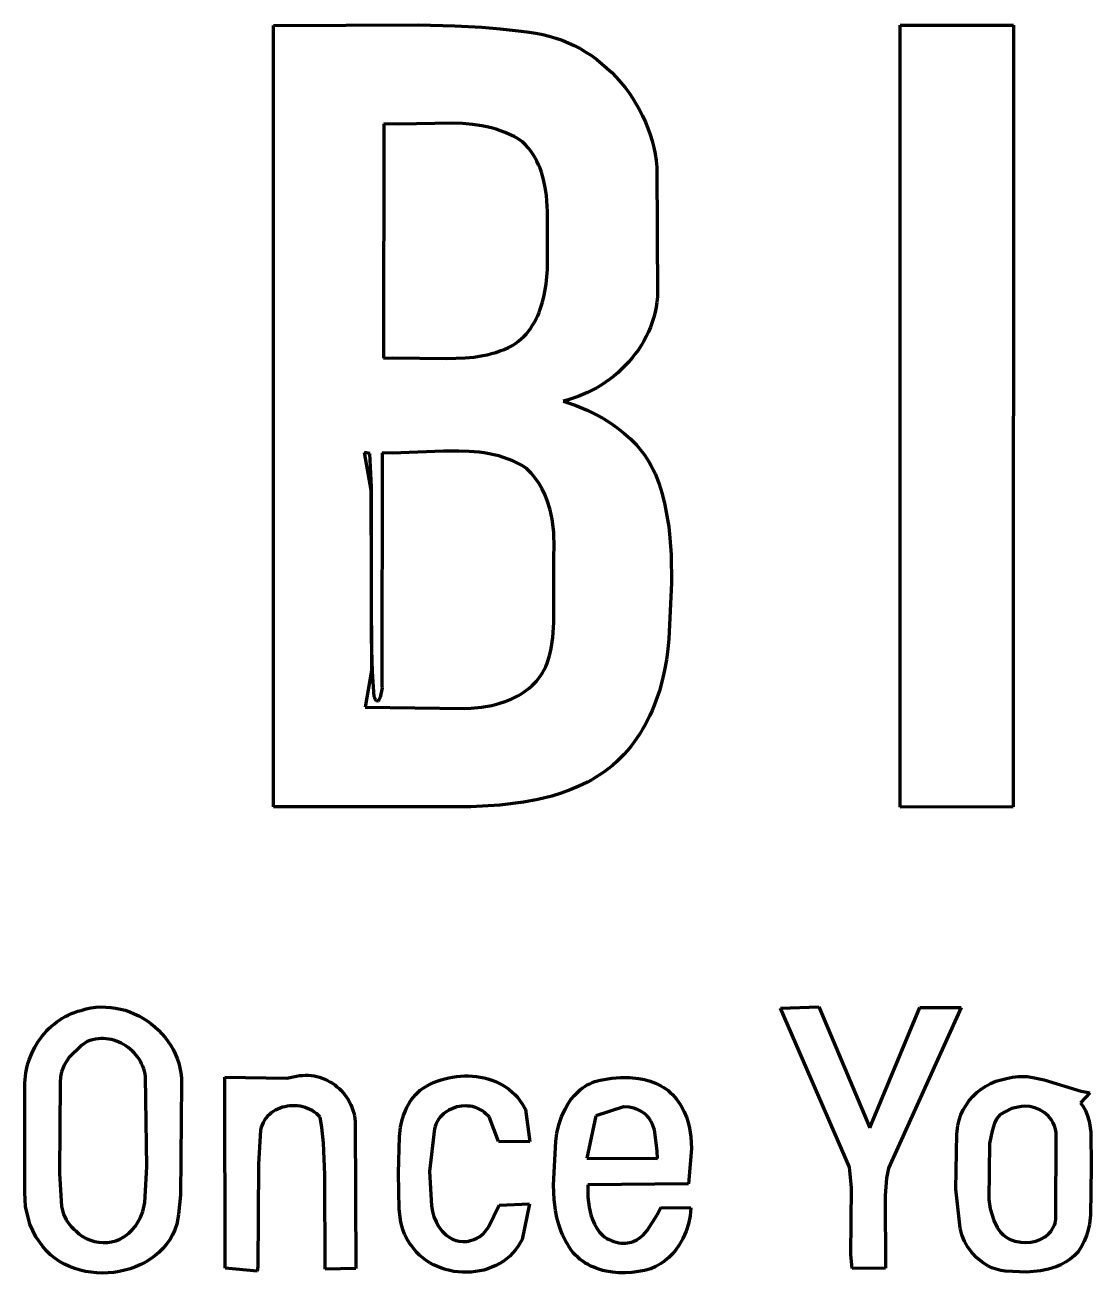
# Model space of a CAD drawing. Header units: millimetres. Extents: x 1.8 to 12.3, y 3.3 to 11.8.
# Drawn here: x 1.802 to 4.1, y 3.368 to 6.058 of the extents above; entities that cross this region are included whole.
import ezdxf

# ---------------------------------------------------------------- set-up
doc = ezdxf.new("R2010")
doc.units = ezdxf.units.MM
doc.layers.add('color#02a5d1ff', color=7, linetype='CONTINUOUS', lineweight=100)

msp = doc.modelspace()

# ---------------------------------------------------------------- linework, layer by layer
at = {"layer": 'color#02a5d1ff'}
for p, q in [((2.3382, 4.3728), (2.3384, 6.0562)), ((2.3384, 6.0562), (2.6511, 6.0577)), ((2.6511, 6.0577), (2.7292, 6.0561)), ((2.7292, 6.0561), (2.7876, 6.053)), ((2.7876, 6.053), (2.8265, 6.0497)), ((3.689, 4.3723), (3.6893, 6.0574)), ((3.6893, 6.0574), (3.933, 6.057)), ((3.933, 6.057), (3.9326, 4.3729)), ((2.8265, 6.0497), (2.8653, 6.0453)), ((2.8653, 6.0453), (2.8846, 6.0427)), ((2.8846, 6.0427), (2.904, 6.0397)), ((2.904, 6.0397), (2.9184, 6.0371)), ((2.9184, 6.0371), (2.9325, 6.0337)), ((2.9325, 6.0337), (2.9464, 6.0296)), ((2.9464, 6.0296), (2.9601, 6.0248)), ((2.9601, 6.0248), (2.9734, 6.0194)), ((2.9734, 6.0194), (2.9864, 6.0133)), ((2.9864, 6.0133), (2.9991, 6.0067)), ((2.9991, 6.0067), (3.0114, 5.9994)), ((3.0114, 5.9994), (3.0234, 5.9916)), ((3.0234, 5.9916), (3.035, 5.9832)), ((3.035, 5.9832), (3.0462, 5.9743)), ((3.0462, 5.9743), (3.057, 5.9649)), ((3.057, 5.9649), (3.0674, 5.955)), ((3.0674, 5.955), (3.0774, 5.9447)), ((3.0774, 5.9447), (3.0869, 5.9339)), ((3.0869, 5.9339), (3.096, 5.9228)), ((3.096, 5.9228), (3.1046, 5.9112)), ((3.1046, 5.9112), (3.1126, 5.8993)), ((3.1126, 5.8993), (3.1202, 5.8871)), ((3.1202, 5.8871), (3.1273, 5.8745)), ((3.1273, 5.8745), (3.1338, 5.8617)), ((2.5762, 5.8443), (2.5756, 5.3397)), ((2.6074, 5.8437), (2.5762, 5.8443)), ((2.7246, 5.8459), (2.6074, 5.8437)), ((2.7458, 5.8451), (2.7246, 5.8459)), ((2.7668, 5.8433), (2.7458, 5.8451)), ((2.7771, 5.842), (2.7668, 5.8433)), ((2.7875, 5.8404), (2.7771, 5.842)), ((2.7977, 5.8384), (2.7875, 5.8404)), ((2.8078, 5.836), (2.7977, 5.8384)), ((3.1338, 5.8617), (3.1398, 5.8485)), ((3.1398, 5.8485), (3.1451, 5.8352)), ((2.8178, 5.8332), (2.8078, 5.836)), ((2.8277, 5.8299), (2.8178, 5.8332)), ((2.8374, 5.8262), (2.8277, 5.8299)), ((2.8471, 5.822), (2.8374, 5.8262)), ((2.8566, 5.8173), (2.8471, 5.822)), ((2.8659, 5.812), (2.8566, 5.8173)), ((2.8751, 5.8061), (2.8659, 5.812)), ((3.1451, 5.8352), (3.15, 5.8216)), ((3.15, 5.8216), (3.1542, 5.8078)), ((2.8815, 5.7997), (2.8751, 5.8061)), ((2.8873, 5.793), (2.8815, 5.7997)), ((2.8927, 5.7861), (2.8873, 5.793)), ((2.8975, 5.779), (2.8927, 5.7861)), ((3.1542, 5.8078), (3.1578, 5.7938)), ((3.1578, 5.7938), (3.1607, 5.7797)), ((2.902, 5.7717), (2.8975, 5.779)), ((2.906, 5.7643), (2.902, 5.7717)), ((2.9096, 5.7566), (2.906, 5.7643)), ((2.9128, 5.7488), (2.9096, 5.7566)), ((3.1607, 5.7797), (3.163, 5.7655)), ((3.163, 5.7655), (3.1647, 5.7511)), ((2.9156, 5.7408), (2.9128, 5.7488)), ((2.9181, 5.7327), (2.9156, 5.7408)), ((2.9203, 5.7245), (2.9181, 5.7327)), ((3.1647, 5.7511), (3.1658, 5.472)), ((2.9238, 5.7077), (2.9203, 5.7245)), ((2.9263, 5.6905), (2.9238, 5.7077)), ((2.9288, 5.6555), (2.9263, 5.6905)), ((2.9291, 5.5689), (2.9288, 5.6555)), ((2.9286, 5.5306), (2.9291, 5.5689)), ((2.9257, 5.4991), (2.9286, 5.5306)), ((2.9217, 5.4757), (2.9257, 5.4991)), ((2.9133, 5.4454), (2.918, 5.4604)), ((2.918, 5.4604), (2.9217, 5.4757)), ((3.1646, 5.4607), (3.1629, 5.4495)), ((3.1658, 5.472), (3.1646, 5.4607)), ((2.9076, 5.4311), (2.9106, 5.4382)), ((2.9106, 5.4382), (2.9133, 5.4454)), ((3.1606, 5.4385), (3.1577, 5.4277)), ((3.1629, 5.4495), (3.1606, 5.4385)), ((2.8926, 5.4044), (2.8968, 5.4107)), ((2.8968, 5.4107), (2.9007, 5.4173)), ((2.9007, 5.4173), (2.9043, 5.4241)), ((2.9043, 5.4241), (2.9076, 5.4311)), ((3.1506, 5.4066), (3.1463, 5.3964)), ((3.1544, 5.4171), (3.1506, 5.4066)), ((3.1577, 5.4277), (3.1544, 5.4171)), ((2.8664, 5.3763), (2.8723, 5.3813)), ((2.8723, 5.3813), (2.8779, 5.3867)), ((2.8779, 5.3867), (2.8832, 5.3923)), ((2.8832, 5.3923), (2.888, 5.3982)), ((2.888, 5.3982), (2.8926, 5.4044)), ((3.1415, 5.3864), (3.1363, 5.3767)), ((3.1463, 5.3964), (3.1415, 5.3864)), ((2.8079, 5.3494), (2.8171, 5.3521)), ((2.8171, 5.3521), (2.8263, 5.3552)), ((2.8263, 5.3552), (2.8354, 5.3587)), ((2.8354, 5.3587), (2.8444, 5.3627)), ((2.8444, 5.3627), (2.8532, 5.3671)), ((2.8532, 5.3671), (2.86, 5.3715)), ((2.86, 5.3715), (2.8664, 5.3763)), ((3.1246, 5.3579), (3.1181, 5.3489)), ((3.1306, 5.3671), (3.1246, 5.3579)), ((3.1363, 5.3767), (3.1306, 5.3671)), ((2.5756, 5.3397), (2.5948, 5.3406)), ((2.5948, 5.3406), (2.7121, 5.3389)), ((2.7121, 5.3389), (2.751, 5.3402)), ((2.751, 5.3402), (2.7702, 5.3421)), ((2.7702, 5.3421), (2.7891, 5.3451)), ((2.7891, 5.3451), (2.7985, 5.3471)), ((2.7985, 5.3471), (2.8079, 5.3494)), ((3.1041, 5.3317), (3.0965, 5.3236)), ((3.1113, 5.3402), (3.1041, 5.3317)), ((3.1181, 5.3489), (3.1113, 5.3402)), ((3.0719, 5.3011), (3.0631, 5.2943)), ((3.0804, 5.3083), (3.0719, 5.3011)), ((3.0886, 5.3158), (3.0804, 5.3083)), ((3.0965, 5.3236), (3.0886, 5.3158)), ((3.0351, 5.276), (3.0253, 5.2707)), ((3.0447, 5.2818), (3.0351, 5.276)), ((3.054, 5.2879), (3.0447, 5.2818)), ((3.0631, 5.2943), (3.054, 5.2879)), ((2.9733, 5.2502), (2.9625, 5.2474)), ((2.9625, 5.2474), (2.9887, 5.2383)), ((2.9841, 5.2535), (2.9733, 5.2502)), ((2.9946, 5.2571), (2.9841, 5.2535)), ((3.005, 5.2612), (2.9946, 5.2571)), ((3.0152, 5.2658), (3.005, 5.2612)), ((3.0253, 5.2707), (3.0152, 5.2658)), ((2.9887, 5.2383), (3.0146, 5.2275)), ((3.0146, 5.2275), (3.0314, 5.2193)), ((3.0314, 5.2193), (3.0479, 5.2103)), ((3.0479, 5.2103), (3.0638, 5.2006)), ((3.0638, 5.2006), (3.079, 5.1899)), ((3.079, 5.1899), (3.0936, 5.1784)), ((3.0936, 5.1784), (3.1074, 5.1661)), ((3.1074, 5.1661), (3.1139, 5.1596)), ((2.7046, 5.139), (2.5942, 5.1349)), ((2.7378, 5.1394), (2.7046, 5.139)), ((2.7598, 5.1388), (2.7378, 5.1394)), ((2.7706, 5.138), (2.7598, 5.1388)), ((2.7814, 5.137), (2.7706, 5.138)), ((2.7922, 5.1356), (2.7814, 5.137)), ((3.1139, 5.1596), (3.1203, 5.1529)), ((3.1203, 5.1529), (3.1263, 5.1459)), ((3.1263, 5.1459), (3.1321, 5.1388)), ((3.1321, 5.1388), (3.1377, 5.1314)), ((2.5337, 5.1365), (2.5483, 5.0556)), ((2.546, 5.1344), (2.5337, 5.1365)), ((2.5491, 5.0622), (2.546, 5.1344)), ((2.5727, 5.1356), (2.5719, 4.6332)), ((2.5942, 5.1349), (2.5727, 5.1356)), ((2.8028, 5.1338), (2.7922, 5.1356)), ((2.8134, 5.1316), (2.8028, 5.1338)), ((2.8238, 5.129), (2.8134, 5.1316)), ((2.8341, 5.1259), (2.8238, 5.129)), ((2.8443, 5.1224), (2.8341, 5.1259)), ((2.8544, 5.1182), (2.8443, 5.1224)), ((2.8643, 5.1135), (2.8544, 5.1182)), ((2.8741, 5.1083), (2.8643, 5.1135)), ((3.1377, 5.1314), (3.1429, 5.1237)), ((3.1429, 5.1237), (3.1479, 5.1159)), ((3.1479, 5.1159), (3.1525, 5.1078)), ((2.8837, 5.1023), (2.8741, 5.1083)), ((2.8936, 5.0922), (2.8837, 5.1023)), ((2.9024, 5.0814), (2.8936, 5.0922)), ((3.1525, 5.1078), (3.1569, 5.0994)), ((3.1569, 5.0994), (3.1609, 5.0909)), ((3.1609, 5.0909), (3.1645, 5.082)), ((2.5491, 4.7362), (2.5491, 5.0622)), ((2.9102, 5.07), (2.9024, 5.0814)), ((2.9171, 5.0581), (2.9102, 5.07)), ((2.9231, 5.0457), (2.9171, 5.0581)), ((3.1645, 5.082), (3.1685, 5.0705)), ((3.1685, 5.0705), (3.1723, 5.059)), ((3.1723, 5.059), (3.1756, 5.0474)), ((2.5483, 5.0556), (2.5497, 4.6664)), ((2.9283, 5.0329), (2.9231, 5.0457)), ((2.9345, 5.0131), (2.9283, 5.0329)), ((3.1756, 5.0474), (3.1815, 5.0239)), ((2.939, 4.9928), (2.9345, 5.0131)), ((3.1815, 5.0239), (3.1863, 5.0003)), ((2.9426, 4.9651), (2.939, 4.9928)), ((3.1863, 5.0003), (3.19, 4.9764)), ((3.19, 4.9764), (3.1927, 4.9524)), ((2.9434, 4.9302), (2.9426, 4.9651)), ((3.1927, 4.9524), (3.1953, 4.9162)), ((2.9428, 4.9164), (2.9434, 4.9302)), ((2.9428, 4.77), (2.9428, 4.9164)), ((3.1953, 4.9162), (3.1961, 4.8555)), ((3.1961, 4.8555), (3.1903, 4.7346)), ((2.9402, 4.7377), (2.9428, 4.77)), ((2.5517, 4.6638), (2.5491, 4.7362)), ((2.9364, 4.7138), (2.9402, 4.7377)), ((3.1903, 4.7346), (3.1883, 4.7123)), ((2.9328, 4.698), (2.9364, 4.7138)), ((3.1883, 4.7123), (3.1853, 4.6898)), ((2.9251, 4.6751), (2.9281, 4.6823)), ((2.9281, 4.6823), (2.9328, 4.698)), ((3.1853, 4.6898), (3.1812, 4.6674)), ((2.5497, 4.6664), (2.5361, 4.5876)), ((2.5555, 4.6096), (2.5517, 4.6638)), ((2.9096, 4.6495), (2.914, 4.6554)), ((2.914, 4.6554), (2.918, 4.6617)), ((2.918, 4.6617), (2.9218, 4.6682)), ((2.9218, 4.6682), (2.9251, 4.6751)), ((3.1812, 4.6674), (3.1761, 4.6452)), ((2.5722, 4.6293), (2.5684, 4.6086)), ((2.5719, 4.6332), (2.5722, 4.6293)), ((2.8835, 4.6241), (2.8892, 4.6286)), ((2.8892, 4.6286), (2.8947, 4.6334)), ((2.8947, 4.6334), (2.9, 4.6384)), ((2.9, 4.6384), (2.9049, 4.6438)), ((2.9049, 4.6438), (2.9096, 4.6495)), ((3.1761, 4.6452), (3.1699, 4.6232)), ((2.5565, 4.6071), (2.5555, 4.6096)), ((2.5575, 4.605), (2.5565, 4.6071)), ((2.5585, 4.6034), (2.5575, 4.605)), ((2.5594, 4.6021), (2.5585, 4.6034)), ((2.5604, 4.6013), (2.5594, 4.6021)), ((2.5613, 4.6008), (2.5604, 4.6013)), ((2.5622, 4.6007), (2.5613, 4.6008)), ((2.564, 4.6013), (2.5622, 4.6007)), ((2.5656, 4.6029), (2.564, 4.6013)), ((2.5684, 4.6086), (2.5656, 4.6029)), ((2.8236, 4.5953), (2.8379, 4.6)), ((2.8379, 4.6), (2.8517, 4.6056)), ((2.8517, 4.6056), (2.8649, 4.6122)), ((2.8649, 4.6122), (2.8713, 4.6159)), ((2.8713, 4.6159), (2.8775, 4.6199)), ((2.8775, 4.6199), (2.8835, 4.6241)), ((3.1626, 4.6015), (3.1585, 4.5909)), ((3.1699, 4.6232), (3.1626, 4.6015)), ((2.5361, 4.5876), (2.7499, 4.585)), ((2.7499, 4.585), (2.7645, 4.5855)), ((2.7645, 4.5855), (2.7867, 4.5876)), ((2.7867, 4.5876), (2.809, 4.5916)), ((2.809, 4.5916), (2.8236, 4.5953)), ((3.1542, 4.5804), (3.1495, 4.57)), ((3.1585, 4.5909), (3.1542, 4.5804)), ((3.1392, 4.5498), (3.1336, 4.54)), ((3.1445, 4.5598), (3.1392, 4.5498)), ((3.1495, 4.57), (3.1445, 4.5598)), ((3.1215, 4.5209), (3.115, 4.5117)), ((3.1277, 4.5303), (3.1215, 4.5209)), ((3.1336, 4.54), (3.1277, 4.5303)), ((3.1009, 4.4941), (3.0934, 4.4857)), ((3.1081, 4.5028), (3.1009, 4.4941)), ((3.115, 4.5117), (3.1081, 4.5028)), ((3.0773, 4.4697), (3.0688, 4.4622)), ((3.0855, 4.4776), (3.0773, 4.4697)), ((3.0934, 4.4857), (3.0855, 4.4776)), ((3.042, 4.4423), (3.0332, 4.4367)), ((3.0506, 4.4482), (3.042, 4.4423)), ((3.0599, 4.4551), (3.0506, 4.4482)), ((3.0688, 4.4622), (3.0599, 4.4551)), ((2.9966, 4.4173), (2.9776, 4.4093)), ((3.0151, 4.4264), (2.9966, 4.4173)), ((3.0242, 4.4314), (3.0151, 4.4264)), ((3.0332, 4.4367), (3.0242, 4.4314)), ((2.9081, 4.3887), (2.8774, 4.383)), ((2.9384, 4.3962), (2.9081, 4.3887)), ((2.9581, 4.4023), (2.9384, 4.3962)), ((2.9776, 4.4093), (2.9581, 4.4023)), ((2.7638, 4.373), (2.3382, 4.3728)), ((2.8257, 4.3766), (2.7638, 4.373)), ((2.8774, 4.383), (2.8257, 4.3766)), ((3.9326, 4.3729), (3.689, 4.3723)), ((1.8959, 3.9243), (1.9025, 3.9273)), ((1.9025, 3.9273), (1.9094, 3.93)), ((1.9094, 3.93), (1.9164, 3.9323)), ((1.9164, 3.9323), (1.9235, 3.9342)), ((1.9235, 3.9342), (1.9341, 3.9373)), ((1.9341, 3.9373), (1.9448, 3.9395)), ((1.9448, 3.9395), (1.9554, 3.9409)), ((1.9554, 3.9409), (1.9661, 3.9416)), ((1.9661, 3.9416), (1.9767, 3.9415)), ((1.9767, 3.9415), (1.9873, 3.9408)), ((1.9873, 3.9408), (1.9978, 3.9393)), ((1.9978, 3.9393), (2.0081, 3.9372)), ((2.0081, 3.9372), (2.0183, 3.9344)), ((2.0183, 3.9344), (2.0283, 3.931)), ((2.0283, 3.931), (2.038, 3.927)), ((2.038, 3.927), (2.0476, 3.9225)), ((3.4309, 3.939), (3.5138, 3.9422)), ((3.5798, 3.5964), (3.4309, 3.939)), ((3.5138, 3.9422), (3.6236, 3.6813)), ((3.6236, 3.6813), (3.7315, 3.9406)), ((3.8201, 3.9404), (3.6638, 3.5943)), ((3.7315, 3.9406), (3.8201, 3.9404)), ((1.8543, 3.8952), (1.8597, 3.9002)), ((1.8597, 3.9002), (1.8652, 3.9049)), ((1.8652, 3.9049), (1.8709, 3.9093)), ((1.8709, 3.9093), (1.8769, 3.9135)), ((1.8769, 3.9135), (1.883, 3.9174)), ((1.883, 3.9174), (1.8894, 3.921)), ((1.8894, 3.921), (1.8959, 3.9243)), ((2.0476, 3.9225), (2.0568, 3.9173)), ((2.0568, 3.9173), (2.0657, 3.9117)), ((2.0657, 3.9117), (2.0743, 3.9055)), ((2.0743, 3.9055), (2.0825, 3.8988)), ((1.8311, 3.8672), (1.8397, 3.879)), ((1.8397, 3.879), (1.8443, 3.8846)), ((1.8443, 3.8846), (1.8492, 3.89)), ((1.8492, 3.89), (1.8543, 3.8952)), ((1.96, 3.8732), (1.9542, 3.8724)), ((1.9658, 3.8737), (1.96, 3.8732)), ((1.9715, 3.8737), (1.9658, 3.8737)), ((1.9773, 3.8733), (1.9715, 3.8737)), ((1.983, 3.8726), (1.9773, 3.8733)), ((2.0825, 3.8988), (2.0902, 3.8917)), ((2.0902, 3.8917), (2.0976, 3.8841)), ((2.0976, 3.8841), (2.1044, 3.8761)), ((2.1044, 3.8761), (2.1108, 3.8677)), ((1.817, 3.8415), (1.8235, 3.8547)), ((1.8235, 3.8547), (1.8311, 3.8672)), ((1.9246, 3.8586), (1.897, 3.8319)), ((1.9369, 3.8673), (1.9246, 3.8586)), ((1.9426, 3.8694), (1.9369, 3.8673)), ((1.9484, 3.8711), (1.9426, 3.8694)), ((1.9542, 3.8724), (1.9484, 3.8711)), ((1.9886, 3.8715), (1.983, 3.8726)), ((1.9941, 3.87), (1.9886, 3.8715)), ((1.9996, 3.8682), (1.9941, 3.87)), ((2.0049, 3.8661), (1.9996, 3.8682)), ((2.0101, 3.8637), (2.0049, 3.8661)), ((2.0152, 3.8609), (2.0101, 3.8637)), ((2.02, 3.8579), (2.0152, 3.8609)), ((2.0247, 3.8546), (2.02, 3.8579)), ((2.0293, 3.851), (2.0247, 3.8546)), ((2.0336, 3.8471), (2.0293, 3.851)), ((2.0376, 3.8431), (2.0336, 3.8471)), ((2.1108, 3.8677), (2.1166, 3.8589)), ((2.1166, 3.8589), (2.1219, 3.8498)), ((2.1219, 3.8498), (2.1265, 3.8403)), ((1.8075, 3.8139), (1.8094, 3.821)), ((1.8094, 3.821), (1.8117, 3.8279)), ((1.8117, 3.8279), (1.817, 3.8415)), ((1.897, 3.8319), (1.8868, 3.8159)), ((2.0415, 3.8387), (2.0376, 3.8431)), ((2.045, 3.8342), (2.0415, 3.8387)), ((2.0483, 3.8294), (2.045, 3.8342)), ((2.0513, 3.8245), (2.0483, 3.8294)), ((2.054, 3.8194), (2.0513, 3.8245)), ((2.0564, 3.814), (2.054, 3.8194)), ((2.1265, 3.8403), (2.1306, 3.8306)), ((2.1306, 3.8306), (2.1339, 3.8205)), ((2.1339, 3.8205), (2.1366, 3.8102)), ((1.8029, 3.7851), (1.8035, 3.7924)), ((1.8035, 3.7924), (1.8045, 3.7996)), ((1.8045, 3.7996), (1.8059, 3.8068)), ((1.8059, 3.8068), (1.8075, 3.8139)), ((1.8812, 3.8019), (1.8788, 3.7908)), ((1.8868, 3.8159), (1.8812, 3.8019)), ((2.0584, 3.8086), (2.0564, 3.814)), ((2.0601, 3.803), (2.0584, 3.8086)), ((2.0614, 3.7972), (2.0601, 3.803)), ((2.0623, 3.7913), (2.0614, 3.7972)), ((2.1366, 3.8102), (2.1386, 3.7996)), ((2.1386, 3.7996), (2.1398, 3.7888)), ((2.3669, 3.7884), (2.3881, 3.7926)), ((2.3881, 3.7926), (2.3944, 3.7937)), ((2.3944, 3.7937), (2.4007, 3.7943)), ((2.4007, 3.7943), (2.407, 3.7946)), ((2.407, 3.7946), (2.4132, 3.7945)), ((2.4132, 3.7945), (2.4194, 3.7939)), ((2.4194, 3.7939), (2.4255, 3.793)), ((2.4255, 3.793), (2.4315, 3.7917)), ((2.7328, 3.792), (2.7414, 3.7928)), ((2.7414, 3.7928), (2.75, 3.7932)), ((2.75, 3.7932), (2.7586, 3.7932)), ((2.7586, 3.7932), (2.7671, 3.7928)), ((2.7671, 3.7928), (2.7756, 3.7919)), ((3.9439, 3.7919), (3.9502, 3.7921)), ((3.9502, 3.7921), (3.9627, 3.7916)), ((1.8025, 3.7778), (1.8029, 3.7851)), ((1.8025, 3.5418), (1.8025, 3.7778)), ((1.8782, 3.7791), (1.8769, 3.583)), ((1.8788, 3.7908), (1.8782, 3.7791)), ((2.0654, 3.5973), (2.0623, 3.7913)), ((2.1402, 3.7778), (2.1379, 3.5361)), ((2.1398, 3.7888), (2.1402, 3.7778)), ((2.2331, 3.7903), (2.3669, 3.7884)), ((2.2343, 3.379), (2.2331, 3.7903)), ((2.4315, 3.7917), (2.4375, 3.7901)), ((2.4375, 3.7901), (2.4433, 3.7881)), ((2.4433, 3.7881), (2.449, 3.7858)), ((2.449, 3.7858), (2.4545, 3.7832)), ((2.4545, 3.7832), (2.4599, 3.7803)), ((2.4599, 3.7803), (2.4651, 3.7771)), ((2.4651, 3.7771), (2.4702, 3.7736)), ((2.4702, 3.7736), (2.475, 3.7698)), ((2.475, 3.7698), (2.4796, 3.7657)), ((2.4796, 3.7657), (2.484, 3.7614)), ((2.6542, 3.762), (2.6611, 3.7667)), ((2.6611, 3.7667), (2.6683, 3.771)), ((2.6683, 3.771), (2.6757, 3.775)), ((2.6757, 3.775), (2.6834, 3.7786)), ((2.6834, 3.7786), (2.6913, 3.7818)), ((2.6913, 3.7818), (2.6993, 3.7847)), ((2.6993, 3.7847), (2.7075, 3.7871)), ((2.7075, 3.7871), (2.7159, 3.7891)), ((2.7159, 3.7891), (2.7243, 3.7907)), ((2.7243, 3.7907), (2.7328, 3.792)), ((2.7756, 3.7919), (2.784, 3.7906)), ((2.784, 3.7906), (2.7923, 3.7889)), ((2.7923, 3.7889), (2.8005, 3.7867)), ((2.8005, 3.7867), (2.8085, 3.7841)), ((2.8085, 3.7841), (2.8164, 3.7811)), ((2.8164, 3.7811), (2.824, 3.7776)), ((2.824, 3.7776), (2.8314, 3.7737)), ((2.8314, 3.7737), (2.8385, 3.7693)), ((2.8385, 3.7693), (2.8454, 3.7644)), ((2.9998, 3.7635), (3.0045, 3.7671)), ((3.0045, 3.7671), (3.0094, 3.7704)), ((3.0094, 3.7704), (3.0144, 3.7735)), ((3.0144, 3.7735), (3.0197, 3.7762)), ((3.0197, 3.7762), (3.0251, 3.7787)), ((3.0251, 3.7787), (3.0308, 3.7808)), ((3.0308, 3.7808), (3.0366, 3.7826)), ((3.0366, 3.7826), (3.0426, 3.7841)), ((3.0426, 3.7841), (3.0673, 3.7883)), ((3.0673, 3.7883), (3.0864, 3.7898)), ((3.0864, 3.7898), (3.1058, 3.7897)), ((3.1058, 3.7897), (3.1251, 3.7876)), ((3.1251, 3.7876), (3.1377, 3.7851)), ((3.1377, 3.7851), (3.1499, 3.7817)), ((3.1499, 3.7817), (3.1617, 3.7773)), ((3.1617, 3.7773), (3.1674, 3.7746)), ((3.1674, 3.7746), (3.173, 3.7717)), ((3.173, 3.7717), (3.1784, 3.7686)), ((3.1784, 3.7686), (3.1836, 3.7651)), ((3.8634, 3.7645), (3.8733, 3.7711)), ((3.8733, 3.7711), (3.8839, 3.7768)), ((3.8839, 3.7768), (3.8949, 3.7814)), ((3.8949, 3.7814), (3.9064, 3.7849)), ((3.9064, 3.7849), (3.9183, 3.7873)), ((3.9183, 3.7873), (3.9248, 3.7891)), ((3.9248, 3.7891), (3.9312, 3.7904)), ((3.9312, 3.7904), (3.9376, 3.7913)), ((3.9376, 3.7913), (3.9439, 3.7919)), ((3.9627, 3.7916), (3.9751, 3.79)), ((3.9751, 3.79), (3.9996, 3.7843)), ((3.9996, 3.7843), (4.0791, 3.7599)), ((2.484, 3.7614), (2.4882, 3.7569)), ((2.4882, 3.7569), (2.4921, 3.7521)), ((2.4921, 3.7521), (2.4958, 3.7472)), ((2.4958, 3.7472), (2.4991, 3.742)), ((2.4991, 3.742), (2.5022, 3.7366)), ((2.6322, 3.7369), (2.6359, 3.7423)), ((2.6359, 3.7423), (2.6399, 3.7475)), ((2.6399, 3.7475), (2.6443, 3.7525)), ((2.6443, 3.7525), (2.649, 3.7573)), ((2.649, 3.7573), (2.6542, 3.762)), ((2.8454, 3.7644), (2.8519, 3.7591)), ((2.8519, 3.7591), (2.8581, 3.7533)), ((2.8581, 3.7533), (2.8639, 3.7471)), ((2.8639, 3.7471), (2.8694, 3.7403)), ((2.8694, 3.7403), (2.8744, 3.7331)), ((2.9726, 3.7321), (2.9794, 3.742)), ((2.9794, 3.742), (2.987, 3.7512)), ((2.987, 3.7512), (2.9954, 3.7596)), ((2.9954, 3.7596), (2.9998, 3.7635)), ((3.1836, 3.7651), (3.1886, 3.7614)), ((3.1886, 3.7614), (3.1934, 3.7573)), ((3.1934, 3.7573), (3.198, 3.753)), ((3.198, 3.753), (3.2024, 3.7483)), ((3.2024, 3.7483), (3.2065, 3.7433)), ((3.2065, 3.7433), (3.2104, 3.738)), ((3.8309, 3.7301), (3.8378, 3.7398)), ((3.8378, 3.7398), (3.8455, 3.7488)), ((3.8455, 3.7488), (3.8541, 3.7571)), ((3.8541, 3.7571), (3.8634, 3.7645)), ((4.0979, 3.7569), (4.0777, 3.7353)), ((4.0791, 3.7599), (4.0916, 3.7577)), ((4.0916, 3.7577), (4.0979, 3.7569)), ((2.3335, 3.7134), (2.3293, 3.71)), ((2.3378, 3.7165), (2.3335, 3.7134)), ((2.3424, 3.7193), (2.3378, 3.7165)), ((2.3473, 3.7217), (2.3424, 3.7193)), ((2.3523, 3.7238), (2.3473, 3.7217)), ((2.3574, 3.7255), (2.3523, 3.7238)), ((2.3627, 3.7268), (2.3574, 3.7255)), ((2.3681, 3.7279), (2.3627, 3.7268)), ((2.3736, 3.7285), (2.3681, 3.7279)), ((2.3791, 3.7288), (2.3736, 3.7285)), ((2.3846, 3.7288), (2.3791, 3.7288)), ((2.3902, 3.7284), (2.3846, 3.7288)), ((2.3956, 3.7276), (2.3902, 3.7284)), ((2.4011, 3.7264), (2.3956, 3.7276)), ((2.4064, 3.7249), (2.4011, 3.7264)), ((2.4116, 3.7231), (2.4064, 3.7249)), ((2.4166, 3.7208), (2.4116, 3.7231)), ((2.4215, 3.7182), (2.4166, 3.7208)), ((2.4262, 3.7153), (2.4215, 3.7182)), ((2.4307, 3.7119), (2.4262, 3.7153)), ((2.4348, 3.7082), (2.4307, 3.7119)), ((2.5022, 3.7366), (2.5049, 3.7311)), ((2.5049, 3.7311), (2.5073, 3.7254)), ((2.5073, 3.7254), (2.5094, 3.7195)), ((2.5094, 3.7195), (2.5111, 3.7135)), ((2.5111, 3.7135), (2.5125, 3.7074)), ((2.6185, 3.7079), (2.6231, 3.7199)), ((2.6231, 3.7199), (2.6258, 3.7257)), ((2.6258, 3.7257), (2.6289, 3.7314)), ((2.6289, 3.7314), (2.6322, 3.7369)), ((2.7081, 3.714), (2.7044, 3.7111)), ((2.712, 3.7167), (2.7081, 3.714)), ((2.716, 3.7191), (2.712, 3.7167)), ((2.7246, 3.7231), (2.716, 3.7191)), ((2.7337, 3.7261), (2.7246, 3.7231)), ((2.7431, 3.7278), (2.7337, 3.7261)), ((2.7526, 3.7284), (2.7431, 3.7278)), ((2.7574, 3.7282), (2.7526, 3.7284)), ((2.7621, 3.7277), (2.7574, 3.7282)), ((2.7668, 3.7269), (2.7621, 3.7277)), ((2.7714, 3.7257), (2.7668, 3.7269)), ((2.7759, 3.7242), (2.7714, 3.7257)), ((2.7802, 3.7224), (2.7759, 3.7242)), ((2.7844, 3.7202), (2.7802, 3.7224)), ((2.7885, 3.7177), (2.7844, 3.7202)), ((2.7924, 3.7148), (2.7885, 3.7177)), ((2.796, 3.7115), (2.7924, 3.7148)), ((2.8029, 3.7051), (2.796, 3.7115)), ((2.8744, 3.7331), (2.8817, 3.7204)), ((2.8817, 3.7204), (2.8907, 3.6511)), ((2.959, 3.7049), (2.9666, 3.7215)), ((2.9666, 3.7215), (2.9726, 3.7321)), ((3.0924, 3.7261), (3.0333, 3.7068)), ((3.1051, 3.726), (3.0924, 3.7261)), ((3.1146, 3.7239), (3.1051, 3.726)), ((3.1209, 3.7214), (3.1146, 3.7239)), ((3.124, 3.7197), (3.1209, 3.7214)), ((3.1282, 3.7179), (3.124, 3.7197)), ((3.132, 3.7158), (3.1282, 3.7179)), ((3.1356, 3.7135), (3.132, 3.7158)), ((3.1389, 3.7111), (3.1356, 3.7135)), ((3.2104, 3.738), (3.2142, 3.7326)), ((3.2142, 3.7326), (3.2176, 3.7272)), ((3.2176, 3.7272), (3.2236, 3.716)), ((3.2236, 3.716), (3.2285, 3.7044)), ((3.8199, 3.709), (3.8249, 3.7198)), ((3.8249, 3.7198), (3.8309, 3.7301)), ((3.9286, 3.7226), (3.9045, 3.7101)), ((3.9505, 3.7274), (3.9286, 3.7226)), ((3.9577, 3.728), (3.9505, 3.7274)), ((3.9686, 3.7271), (3.9577, 3.728)), ((3.9794, 3.7244), (3.9686, 3.7271)), ((3.9897, 3.72), (3.9794, 3.7244)), ((3.9993, 3.7141), (3.9897, 3.72)), ((4.0078, 3.7068), (3.9993, 3.7141)), ((4.0777, 3.7353), (4.0836, 3.7269)), ((4.0836, 3.7269), (4.0885, 3.7183)), ((4.0885, 3.7183), (4.0923, 3.7094)), ((2.3137, 3.6878), (2.3118, 3.6823)), ((2.3161, 3.6929), (2.3137, 3.6878)), ((2.3189, 3.6977), (2.3161, 3.6929)), ((2.322, 3.7021), (2.3189, 3.6977)), ((2.3255, 3.7062), (2.322, 3.7021)), ((2.3293, 3.71), (2.3255, 3.7062)), ((2.4388, 3.7041), (2.4348, 3.7082)), ((2.4423, 3.6817), (2.4388, 3.7041)), ((2.5125, 3.7074), (2.5135, 3.7011)), ((2.5135, 3.7011), (2.514, 3.6947)), ((2.514, 3.6947), (2.5155, 3.3778)), ((2.6122, 3.6826), (2.6149, 3.6954)), ((2.6149, 3.6954), (2.6185, 3.7079)), ((2.6881, 3.6883), (2.6865, 3.6838)), ((2.69, 3.6927), (2.6881, 3.6883)), ((2.6923, 3.6968), (2.69, 3.6927)), ((2.6949, 3.7007), (2.6923, 3.6968)), ((2.6978, 3.7044), (2.6949, 3.7007)), ((2.701, 3.7079), (2.6978, 3.7044)), ((2.7044, 3.7111), (2.701, 3.7079)), ((2.8234, 3.6516), (2.8029, 3.7051)), ((2.9492, 3.67), (2.9532, 3.6875)), ((2.9532, 3.6875), (2.959, 3.7049)), ((3.0333, 3.7068), (3.0138, 3.6161)), ((3.1419, 3.7084), (3.1389, 3.7111)), ((3.1472, 3.7024), (3.1419, 3.7084)), ((3.1517, 3.6959), (3.1472, 3.7024)), ((3.1553, 3.6887), (3.1517, 3.6959)), ((3.1593, 3.6772), (3.1553, 3.6887)), ((3.2285, 3.7044), (3.2323, 3.6925)), ((3.2323, 3.6925), (3.2352, 3.6804)), ((3.8123, 3.6802), (3.8132, 3.6861)), ((3.8132, 3.6861), (3.816, 3.6978)), ((3.816, 3.6978), (3.8199, 3.709)), ((3.8924, 3.6914), (3.887, 3.675)), ((3.8966, 3.7008), (3.8924, 3.6914)), ((3.9045, 3.7101), (3.8966, 3.7008)), ((4.0149, 3.6984), (4.0078, 3.7068)), ((4.0188, 3.6922), (4.0149, 3.6984)), ((4.0218, 3.6856), (4.0188, 3.6922)), ((4.0239, 3.6786), (4.0218, 3.6856)), ((4.0923, 3.7094), (4.0964, 3.6955)), ((4.0964, 3.6955), (4.0999, 3.6715)), ((2.3103, 3.6765), (2.3061, 3.6032)), ((2.3118, 3.6823), (2.3103, 3.6765)), ((2.4461, 3.648), (2.4423, 3.6817)), ((2.6077, 3.5835), (2.6096, 3.6628)), ((2.6096, 3.6628), (2.6122, 3.6826)), ((2.6853, 3.679), (2.6743, 3.5872)), ((2.6865, 3.6838), (2.6853, 3.679)), ((2.9469, 3.6525), (2.9492, 3.67)), ((3.1653, 3.631), (3.1593, 3.6772)), ((3.2352, 3.6804), (3.238, 3.6617)), ((3.238, 3.6617), (3.2392, 3.6364)), ((3.8091, 3.5488), (3.8114, 3.668)), ((3.8114, 3.668), (3.8117, 3.6741)), ((3.8117, 3.6741), (3.8123, 3.6802)), ((3.887, 3.675), (3.8812, 3.6472)), ((4.025, 3.6714), (4.0239, 3.6786)), ((4.0244, 3.4857), (4.0251, 3.6677)), ((4.0251, 3.6677), (4.025, 3.6714)), ((4.0999, 3.6715), (4.1004, 3.5975)), ((2.4491, 3.5804), (2.4461, 3.648)), ((2.8907, 3.6511), (2.8234, 3.6516)), ((2.9416, 3.558), (2.9469, 3.6525)), ((3.166, 3.615), (3.1653, 3.631)), ((3.2392, 3.6364), (3.2326, 3.5605)), ((3.8812, 3.6472), (3.8803, 3.527)), ((3.0138, 3.6161), (3.166, 3.615)), ((1.8769, 3.583), (1.8811, 3.5118)), ((2.0612, 3.5204), (2.0654, 3.5973)), ((2.3061, 3.6032), (2.3041, 3.3825)), ((2.4495, 3.3766), (2.4491, 3.5804)), ((2.6088, 3.5056), (2.6077, 3.5835)), ((2.6743, 3.5872), (2.6791, 3.5133)), ((3.5808, 3.589), (3.5798, 3.5964)), ((3.5837, 3.5516), (3.5808, 3.589)), ((3.6638, 3.5943), (3.6598, 3.5724)), ((4.1004, 3.5975), (4.0994, 3.493)), ((2.943, 3.5265), (2.9416, 3.558)), ((3.2326, 3.5605), (3.0154, 3.5581)), ((3.0154, 3.5581), (3.0157, 3.5318)), ((3.5825, 3.4084), (3.5837, 3.5516)), ((3.6598, 3.5724), (3.6565, 3.5355)), ((1.8039, 3.5115), (1.8025, 3.5418)), ((2.1379, 3.5361), (2.1333, 3.4944)), ((2.946, 3.5032), (2.943, 3.5265)), ((3.0157, 3.5318), (3.0184, 3.5099)), ((3.6565, 3.5355), (3.6576, 3.3789)), ((3.8185, 3.4652), (3.8091, 3.5488)), ((3.8803, 3.527), (3.8832, 3.5064)), ((1.8128, 3.4737), (1.8039, 3.5115)), ((1.8811, 3.5118), (1.8859, 3.495)), ((2.0508, 3.4865), (2.0563, 3.5006)), ((2.0563, 3.5006), (2.0612, 3.5204)), ((2.6125, 3.4782), (2.6088, 3.5056)), ((2.6791, 3.5133), (2.6812, 3.5011)), ((2.6812, 3.5011), (2.6841, 3.4897)), ((2.8013, 3.4668), (2.8244, 3.5149)), ((2.8244, 3.5149), (2.8902, 3.5171)), ((2.8902, 3.5171), (2.8744, 3.4404)), ((2.9491, 3.4879), (2.946, 3.5032)), ((3.0184, 3.5099), (3.0221, 3.4938)), ((3.1652, 3.494), (3.1728, 3.5094)), ((3.1728, 3.5094), (3.2377, 3.5088)), ((3.2377, 3.5088), (3.236, 3.4915)), ((3.8832, 3.5064), (3.8905, 3.4816)), ((1.8256, 3.4464), (1.8128, 3.4737)), ((1.8859, 3.495), (1.8915, 3.4831)), ((1.8915, 3.4831), (1.8962, 3.4758)), ((1.8962, 3.4758), (1.9019, 3.4688)), ((2.0404, 3.4692), (2.046, 3.4776)), ((2.046, 3.4776), (2.0508, 3.4865)), ((2.1301, 3.4736), (2.1258, 3.4617)), ((2.1333, 3.4944), (2.1301, 3.4736)), ((2.6168, 3.4624), (2.6125, 3.4782)), ((2.6841, 3.4897), (2.6886, 3.4786)), ((2.6886, 3.4786), (2.6946, 3.468)), ((2.9531, 3.4728), (2.9491, 3.4879)), ((2.9583, 3.4581), (2.9531, 3.4728)), ((3.0221, 3.4938), (3.0256, 3.4835)), ((3.0256, 3.4835), (3.0298, 3.4738)), ((3.0298, 3.4738), (3.035, 3.4647)), ((3.1437, 3.4598), (3.1652, 3.494)), ((3.2326, 3.4746), (3.2274, 3.4582)), ((3.236, 3.4915), (3.2326, 3.4746)), ((3.8905, 3.4816), (3.8981, 3.4665)), ((4.0183, 3.4647), (4.0213, 3.4712)), ((4.0213, 3.4712), (4.0234, 3.4782)), ((4.0234, 3.4782), (4.0244, 3.4857)), ((4.0968, 3.4738), (4.0941, 3.4612)), ((4.0994, 3.493), (4.0968, 3.4738)), ((1.8409, 3.4253), (1.8256, 3.4464)), ((1.9019, 3.4688), (1.9087, 3.4624)), ((1.9087, 3.4624), (1.9119, 3.4589)), ((1.9119, 3.4589), (1.9189, 3.4526)), ((1.9189, 3.4526), (1.9265, 3.4472)), ((1.9265, 3.4472), (1.9347, 3.4428)), ((1.9347, 3.4428), (1.9434, 3.4392)), ((2.007, 3.4412), (2.0152, 3.4456)), ((2.0152, 3.4456), (2.0229, 3.451)), ((2.0229, 3.451), (2.0265, 3.4541)), ((2.0265, 3.4541), (2.03, 3.4575)), ((2.03, 3.4575), (2.0337, 3.4612)), ((2.0337, 3.4612), (2.0404, 3.4692)), ((2.1206, 3.4506), (2.1144, 3.4401)), ((2.1258, 3.4617), (2.1206, 3.4506)), ((2.6207, 3.4522), (2.6168, 3.4624)), ((2.6256, 3.4423), (2.6207, 3.4522)), ((2.6946, 3.468), (2.702, 3.4583)), ((2.702, 3.4583), (2.7107, 3.45)), ((2.7107, 3.45), (2.717, 3.4453)), ((2.717, 3.4453), (2.7238, 3.4415)), ((2.7699, 3.4403), (2.7766, 3.4431)), ((2.7766, 3.4431), (2.7825, 3.4466)), ((2.7825, 3.4466), (2.7905, 3.4532)), ((2.7905, 3.4532), (2.8013, 3.4668)), ((2.9614, 3.4508), (2.9583, 3.4581)), ((2.9647, 3.4436), (2.9614, 3.4508)), ((2.9684, 3.4366), (2.9647, 3.4436)), ((3.035, 3.4647), (3.038, 3.4604)), ((3.038, 3.4604), (3.0412, 3.4564)), ((3.0412, 3.4564), (3.0447, 3.4527)), ((3.0447, 3.4527), (3.0484, 3.4492)), ((3.0484, 3.4492), (3.0525, 3.4459)), ((3.0525, 3.4459), (3.0568, 3.443)), ((3.0568, 3.443), (3.0614, 3.4404)), ((3.1214, 3.4399), (3.1284, 3.4446)), ((3.1284, 3.4446), (3.1349, 3.4502)), ((3.1349, 3.4502), (3.1437, 3.4598)), ((3.2206, 3.4425), (3.2121, 3.4277)), ((3.2274, 3.4582), (3.2206, 3.4425)), ((3.8222, 3.4508), (3.8185, 3.4652)), ((3.8278, 3.437), (3.8222, 3.4508)), ((3.8981, 3.4665), (3.9054, 3.4564)), ((3.9054, 3.4564), (3.911, 3.4505)), ((3.911, 3.4505), (3.9174, 3.4454)), ((3.9174, 3.4454), (3.9244, 3.4413)), ((3.9919, 3.441), (4.0014, 3.4465)), ((4.0014, 3.4465), (4.0097, 3.4534)), ((4.0097, 3.4534), (4.0144, 3.4587)), ((4.0144, 3.4587), (4.0183, 3.4647)), ((4.0904, 3.449), (4.0857, 3.437)), ((4.0941, 3.4612), (4.0904, 3.449)), ((1.849, 3.4162), (1.8409, 3.4253)), ((1.8578, 3.4078), (1.849, 3.4162)), ((1.9434, 3.4392), (1.9524, 3.4366)), ((1.9524, 3.4366), (1.9615, 3.4349)), ((1.9615, 3.4349), (1.9708, 3.4341)), ((1.9708, 3.4341), (1.9801, 3.4344)), ((1.9801, 3.4344), (1.9893, 3.4357)), ((1.9893, 3.4357), (1.9983, 3.4379)), ((1.9983, 3.4379), (2.007, 3.4412)), ((2.0998, 3.4212), (2.0914, 3.4128)), ((2.1075, 3.4303), (2.0998, 3.4212)), ((2.1144, 3.4401), (2.1075, 3.4303)), ((2.6316, 3.4329), (2.6256, 3.4423)), ((2.6351, 3.4283), (2.6316, 3.4329)), ((2.6406, 3.4207), (2.6351, 3.4283)), ((2.6466, 3.4136), (2.6406, 3.4207)), ((2.7238, 3.4415), (2.731, 3.4385)), ((2.731, 3.4385), (2.7385, 3.4367)), ((2.7385, 3.4367), (2.7463, 3.436)), ((2.7463, 3.436), (2.7503, 3.4361)), ((2.7503, 3.4361), (2.7544, 3.4365)), ((2.7544, 3.4365), (2.7585, 3.4373)), ((2.7585, 3.4373), (2.7626, 3.4384)), ((2.7626, 3.4384), (2.7699, 3.4403)), ((2.8601, 3.4186), (2.8541, 3.4115)), ((2.8656, 3.4263), (2.8601, 3.4186)), ((2.8744, 3.4404), (2.8656, 3.4263)), ((2.9724, 3.4296), (2.9684, 3.4366)), ((2.9761, 3.4234), (2.9724, 3.4296)), ((2.9801, 3.4176), (2.9761, 3.4234)), ((2.9844, 3.4121), (2.9801, 3.4176)), ((3.0614, 3.4404), (3.0663, 3.4382)), ((3.0663, 3.4382), (3.0715, 3.4363)), ((3.0715, 3.4363), (3.077, 3.4347)), ((3.077, 3.4347), (3.0829, 3.4336)), ((3.0829, 3.4336), (3.0878, 3.4329)), ((3.0878, 3.4329), (3.0925, 3.4326)), ((3.0925, 3.4326), (3.0971, 3.4326)), ((3.0971, 3.4326), (3.1015, 3.4331)), ((3.1015, 3.4331), (3.1058, 3.4338)), ((3.1058, 3.4338), (3.1099, 3.4349)), ((3.1099, 3.4349), (3.1138, 3.4363)), ((3.1138, 3.4363), (3.1214, 3.4399)), ((3.2055, 3.4185), (3.1982, 3.4099)), ((3.2121, 3.4277), (3.2055, 3.4185)), ((3.835, 3.424), (3.8278, 3.437)), ((3.8438, 3.412), (3.835, 3.424)), ((3.9244, 3.4413), (3.9282, 3.4395)), ((3.9282, 3.4395), (3.9322, 3.4381)), ((3.9322, 3.4381), (3.9364, 3.4369)), ((3.9364, 3.4369), (3.9407, 3.436)), ((3.9407, 3.436), (3.9453, 3.4354)), ((3.9453, 3.4354), (3.9488, 3.4347)), ((3.9488, 3.4347), (3.9597, 3.4338)), ((3.9597, 3.4338), (3.9707, 3.4346)), ((3.9707, 3.4346), (3.9816, 3.4371)), ((3.9816, 3.4371), (3.9919, 3.441)), ((4.0763, 3.4197), (4.0725, 3.4141)), ((4.0798, 3.4253), (4.0763, 3.4197)), ((4.0829, 3.4311), (4.0798, 3.4253)), ((4.0857, 3.437), (4.0829, 3.4311)), ((1.8672, 3.4003), (1.8578, 3.4078)), ((1.8772, 3.3935), (1.8672, 3.4003)), ((1.8876, 3.3876), (1.8772, 3.3935)), ((2.0625, 3.3919), (2.0519, 3.3864)), ((2.0727, 3.3982), (2.0625, 3.3919)), ((2.0823, 3.4051), (2.0727, 3.3982)), ((2.0914, 3.4128), (2.0823, 3.4051)), ((2.6531, 3.407), (2.6466, 3.4136)), ((2.66, 3.401), (2.6531, 3.407)), ((2.6674, 3.3955), (2.66, 3.401)), ((2.6751, 3.3906), (2.6674, 3.3955)), ((2.6832, 3.3861), (2.6751, 3.3906)), ((2.8254, 3.3887), (2.8174, 3.3844)), ((2.8332, 3.3935), (2.8254, 3.3887)), ((2.8406, 3.3989), (2.8332, 3.3935)), ((2.8475, 3.4049), (2.8406, 3.3989)), ((2.8541, 3.4115), (2.8475, 3.4049)), ((2.989, 3.407), (2.9844, 3.4121)), ((2.994, 3.4022), (2.989, 3.407)), ((2.9991, 3.3978), (2.994, 3.4022)), ((3.0046, 3.3937), (2.9991, 3.3978)), ((3.0102, 3.3899), (3.0046, 3.3937)), ((3.0161, 3.3865), (3.0102, 3.3899)), ((3.1815, 3.3946), (3.1721, 3.3881)), ((3.1902, 3.4019), (3.1815, 3.3946)), ((3.1982, 3.4099), (3.1902, 3.4019)), ((3.5857, 3.3783), (3.5825, 3.4084)), ((3.854, 3.4012), (3.8438, 3.412)), ((3.8654, 3.3918), (3.854, 3.4012)), ((3.8779, 3.384), (3.8654, 3.3918)), ((4.0456, 3.3917), (4.0355, 3.3862)), ((4.0552, 3.3981), (4.0456, 3.3917)), ((4.0642, 3.4056), (4.0552, 3.3981)), ((4.0684, 3.4097), (4.0642, 3.4056)), ((4.0725, 3.4141), (4.0684, 3.4097)), ((1.8985, 3.3825), (1.8876, 3.3876)), ((1.9098, 3.3782), (1.8985, 3.3825)), ((1.9213, 3.3746), (1.9098, 3.3782)), ((1.9331, 3.3719), (1.9213, 3.3746)), ((1.9451, 3.3699), (1.9331, 3.3719)), ((1.9573, 3.3687), (1.9451, 3.3699)), ((1.9695, 3.3683), (1.9573, 3.3687)), ((1.9817, 3.3686), (1.9695, 3.3683)), ((1.9938, 3.3697), (1.9817, 3.3686)), ((2.0059, 3.3716), (1.9938, 3.3697)), ((2.0178, 3.3742), (2.0059, 3.3716)), ((2.0295, 3.3775), (2.0178, 3.3742)), ((2.0408, 3.3816), (2.0295, 3.3775)), ((2.0519, 3.3864), (2.0408, 3.3816)), ((2.3033, 3.372), (2.2343, 3.379)), ((2.3041, 3.3825), (2.3033, 3.372)), ((2.5155, 3.3778), (2.4495, 3.3766)), ((2.6915, 3.3822), (2.6832, 3.3861)), ((2.7001, 3.3788), (2.6915, 3.3822)), ((2.709, 3.376), (2.7001, 3.3788)), ((2.718, 3.3737), (2.709, 3.376)), ((2.7271, 3.3719), (2.718, 3.3737)), ((2.7363, 3.3707), (2.7271, 3.3719)), ((2.7456, 3.37), (2.7363, 3.3707)), ((2.7549, 3.3699), (2.7456, 3.37)), ((2.7642, 3.3703), (2.7549, 3.3699)), ((2.7734, 3.3713), (2.7642, 3.3703)), ((2.7826, 3.3728), (2.7734, 3.3713)), ((2.7916, 3.3748), (2.7826, 3.3728)), ((2.8004, 3.3775), (2.7916, 3.3748)), ((2.809, 3.3806), (2.8004, 3.3775)), ((2.8174, 3.3844), (2.809, 3.3806)), ((3.0222, 3.3834), (3.0161, 3.3865)), ((3.0284, 3.3806), (3.0222, 3.3834)), ((3.0349, 3.3781), (3.0284, 3.3806)), ((3.0414, 3.3759), (3.0349, 3.3781)), ((3.0481, 3.374), (3.0414, 3.3759)), ((3.0549, 3.3724), (3.0481, 3.374)), ((3.0687, 3.3701), (3.0549, 3.3724)), ((3.0827, 3.3689), (3.0687, 3.3701)), ((3.0969, 3.3687), (3.0827, 3.3689)), ((3.1109, 3.3695), (3.0969, 3.3687)), ((3.1247, 3.3713), (3.1109, 3.3695)), ((3.1382, 3.374), (3.1247, 3.3713)), ((3.1512, 3.3776), (3.1382, 3.374)), ((3.162, 3.3824), (3.1512, 3.3776)), ((3.1721, 3.3881), (3.162, 3.3824)), ((3.6576, 3.3789), (3.5857, 3.3783)), ((3.8868, 3.3798), (3.8779, 3.384)), ((3.8961, 3.3764), (3.8868, 3.3798)), ((3.9057, 3.3739), (3.8961, 3.3764)), ((3.9156, 3.3723), (3.9057, 3.3739)), ((3.9621, 3.37), (3.9156, 3.3723)), ((3.9914, 3.3727), (3.9621, 3.37)), ((4.0085, 3.3763), (3.9914, 3.3727)), ((4.025, 3.3816), (4.0085, 3.3763)), ((4.0355, 3.3862), (4.025, 3.3816))]:
    msp.add_line(p, q, dxfattribs=at)

doc.saveas('drawing.dxf')
